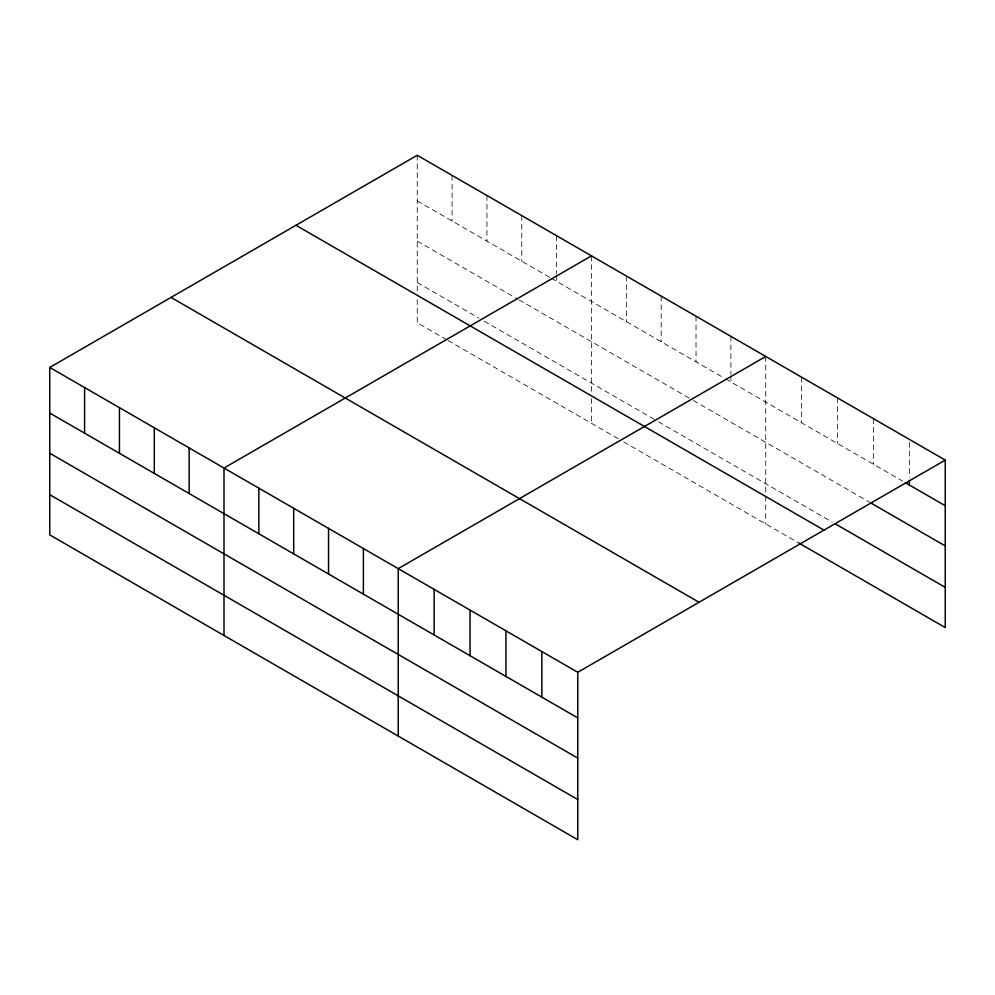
<?xml version="1.0" encoding="UTF-8"?>
<svg xmlns="http://www.w3.org/2000/svg" width="995" height="995" viewBox="0 0 995 995"><rect width="100%" height="100%" fill="white"/><g stroke="black" fill="none" stroke-linecap="round" stroke-linejoin="round"><path stroke-width="0.75" stroke-dasharray="4.97 3.73" d="M417.241 200.878L549.937 277.481M551.267 278.264L724.173 378.088M725.517 378.859L902.701 481.145M417.241 241.088L517.761 299.122M519.104 299.893L692.01 399.716M693.353 400.487L869.456 502.164M417.241 282.505L478.894 318.101M484.254 321.198L657.16 421.022M658.503 421.805L832.218 522.089M446.73 339.743L417.241 322.716L417.241 297.978M448.073 340.514L618.293 438.795M623.654 441.892L798.973 543.108M909.343 442.427L909.343 477.389M873.436 418.659L873.436 464.255M837.541 397.925L837.541 443.534M801.634 377.192L801.634 422.8M765.727 356.471L765.727 494.527M765.727 496.082L765.727 523.917M730.877 336.347L730.877 374.356M730.877 375.874L730.877 381.956M696.027 316.223L696.027 361.832M661.178 296.112L661.178 341.708M626.328 275.988L626.328 321.596M591.478 255.864L591.478 392.391M591.478 398.572L591.478 423.31M556.64 235.753L556.64 273.749M556.64 275.279L556.64 281.349M521.79 215.629L521.79 261.237M486.941 195.505L486.941 241.113M452.091 175.394L452.091 220.989M417.241 155.27L417.241 291.784"/><path stroke-width="1.49" d="M577.759 758.09L577.759 672.284L49.75 367.441L49.75 534.887L577.759 839.73L577.759 758.09L49.75 453.247M798.973 543.108L945.25 627.559L945.25 460.113L417.241 155.27L49.75 367.441M591.478 255.864L223.999 468.036L223.999 635.482M765.727 356.471L398.236 568.63L398.236 736.076M577.759 672.284L945.25 460.113M905.35 482.687L945.25 505.721M870.787 502.935L945.25 545.932M834.88 523.631L945.25 587.348M295.963 225.28L823.984 530.136M171.016 297.418L699.037 602.274M49.75 413.049L577.759 717.893M49.75 494.677L577.759 799.52M909.343 480.423L909.343 484.988M541.852 651.551L541.852 697.159M505.945 630.83L505.945 676.426M470.05 610.097L470.05 655.705M434.143 589.363L434.143 634.972M363.386 548.519L363.386 594.127M328.537 528.395L328.537 574.003M293.687 508.271L293.687 553.879M258.837 488.159L258.837 533.768M189.149 447.924L189.149 493.52M154.3 427.8L154.3 473.409M119.45 407.676L119.45 453.285M84.6 387.565L84.6 433.161"/></g></svg>
